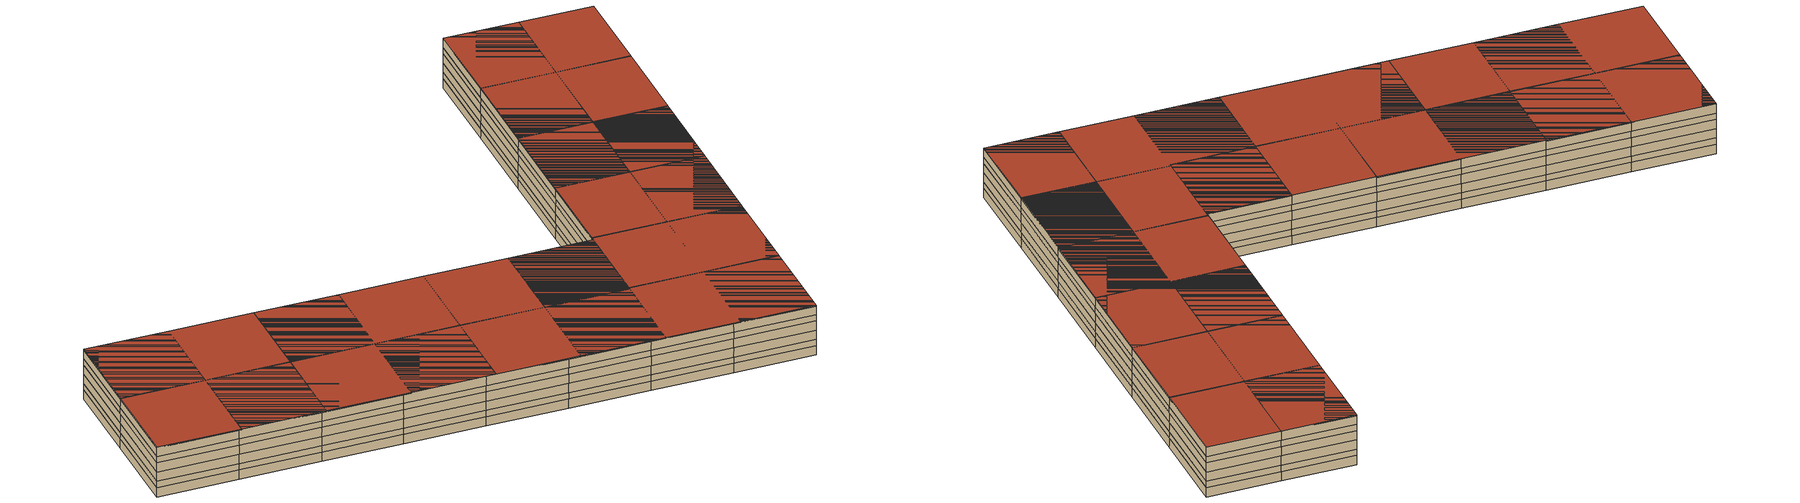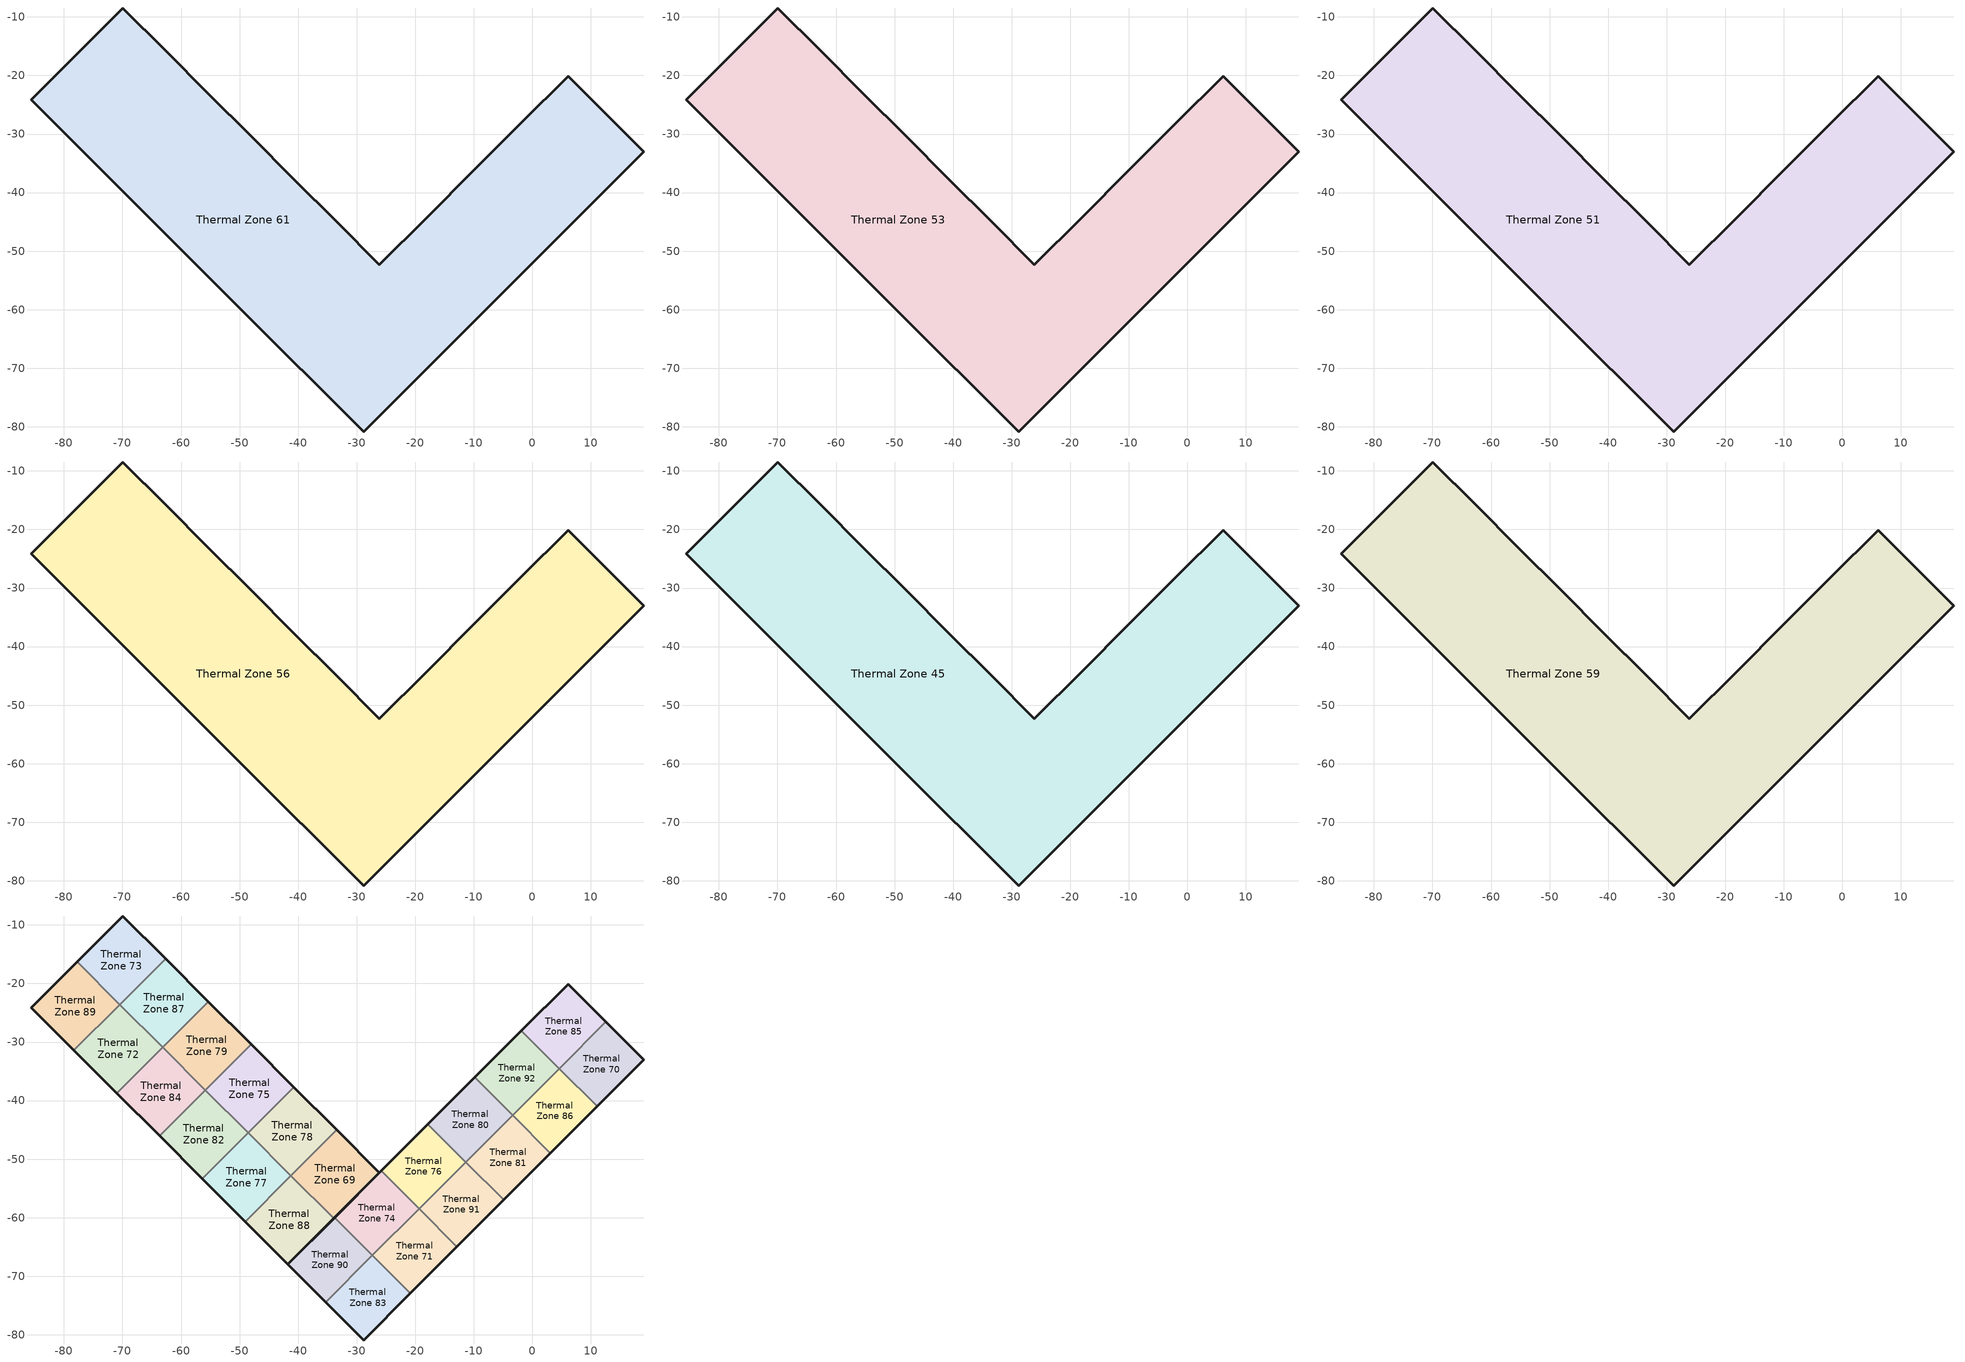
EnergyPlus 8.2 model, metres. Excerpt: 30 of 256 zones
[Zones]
Thermal Zone 61
 floor to Thermal Zone 58 (ASHRAE 90.1-2004 ExtWall Mass ClimateZone 6 Reversed): -85.59,-24.13 -77.77,-16.3 -69.94,-8.48 -62.64,-15.79 -55.33,-23.09 -48.03,-30.4 -40.72,-37.7 -33.42,-45.01 -26.11,-52.31 -18.06,-44.26 -10,-36.21 -1.95,-28.15 6.1,-20.1 12.57,-26.57 19.03,-33.03 11.05,-41.01 3.08,-48.98 -4.9,-56.96 -12.87,-64.94 -20.85,-72.91 -28.83,-80.89 -35.92,-73.79 -43.02,-66.7 -50.11,-59.6 -57.21,-52.51 -64.3,-45.41 -71.4,-38.32 -78.49,-31.22 z19.98
 wall outside (ASHRAE 90.1-2004 ExtWall Mass ClimateZone 6): -77.77,-16.3 -85.59,-24.13 -78.49,-31.22 -71.4,-38.32 -64.3,-45.41 -57.21,-52.51 -50.11,-59.6 -43.02,-66.7 -35.92,-73.79 -28.83,-80.89 -20.85,-72.91 -12.87,-64.94 -4.9,-56.96 3.08,-48.98 11.05,-41.01 19.03,-33.03 12.57,-26.57 6.1,-20.1 -1.95,-28.15 -10,-36.21 -18.06,-44.26 -26.11,-52.31 -33.42,-45.01 -40.72,-37.7 -48.03,-30.4 -55.33,-23.09 -62.64,-15.79 -69.94,-8.48 -77.77,-16.3 z19.98:21.23
Thermal Zone 53
 floor to Thermal Zone 61 (ASHRAE 90.1-2004 ExtWall Mass ClimateZone 6 Reversed): -85.59,-24.13 -77.77,-16.3 -69.94,-8.48 -62.64,-15.79 -55.33,-23.09 -48.03,-30.4 -40.72,-37.7 -33.42,-45.01 -26.11,-52.31 -18.06,-44.26 -10,-36.21 -1.95,-28.15 6.1,-20.1 12.57,-26.57 19.03,-33.03 11.05,-41.01 3.08,-48.98 -4.9,-56.96 -12.87,-64.94 -20.85,-72.91 -28.83,-80.89 -35.92,-73.79 -43.02,-66.7 -50.11,-59.6 -57.21,-52.51 -64.3,-45.41 -71.4,-38.32 -78.49,-31.22 z21.23
 wall outside (ASHRAE 90.1-2004 ExtWall Mass ClimateZone 6): 3.08,-48.98 11.05,-41.01 19.03,-33.03 12.57,-26.57 6.1,-20.1 -1.95,-28.15 -10,-36.21 -18.06,-44.26 -26.11,-52.31 -33.42,-45.01 -40.72,-37.7 -48.03,-30.4 -55.33,-23.09 -62.64,-15.79 -69.94,-8.48 -77.77,-16.3 -85.59,-24.13 -78.49,-31.22 -71.4,-38.32 -64.3,-45.41 -57.21,-52.51 -50.11,-59.6 -43.02,-66.7 -35.92,-73.79 -28.83,-80.89 -20.85,-72.91 -12.87,-64.94 -4.9,-56.96 3.08,-48.98 z21.23:22.06
Thermal Zone 51
 floor to Thermal Zone 53 (ASHRAE 90.1-2004 ExtWall Mass ClimateZone 6 Reversed): -85.59,-24.13 -77.77,-16.3 -69.94,-8.48 -62.64,-15.79 -55.33,-23.09 -48.03,-30.4 -40.72,-37.7 -33.42,-45.01 -26.11,-52.31 -18.06,-44.26 -10,-36.21 -1.95,-28.15 6.1,-20.1 12.57,-26.57 19.03,-33.03 11.05,-41.01 3.08,-48.98 -4.9,-56.96 -12.87,-64.94 -20.85,-72.91 -28.83,-80.89 -35.92,-73.79 -43.02,-66.7 -50.11,-59.6 -57.21,-52.51 -64.3,-45.41 -71.4,-38.32 -78.49,-31.22 z22.06
 wall outside (ASHRAE 90.1-2004 ExtWall Mass ClimateZone 6): -77.77,-16.3 -85.59,-24.13 -78.49,-31.22 -71.4,-38.32 -64.3,-45.41 -57.21,-52.51 -50.11,-59.6 -43.02,-66.7 -35.92,-73.79 -28.83,-80.89 -20.85,-72.91 -12.87,-64.94 -4.9,-56.96 3.08,-48.98 11.05,-41.01 19.03,-33.03 12.57,-26.57 6.1,-20.1 -1.95,-28.15 -10,-36.21 -18.06,-44.26 -26.11,-52.31 -33.42,-45.01 -40.72,-37.7 -48.03,-30.4 -55.33,-23.09 -62.64,-15.79 -69.94,-8.48 -77.77,-16.3 z22.06:23.31
Thermal Zone 56
 floor to Thermal Zone 51 (ASHRAE 90.1-2004 ExtWall Mass ClimateZone 6 Reversed): -85.59,-24.13 -77.77,-16.3 -69.94,-8.48 -62.64,-15.79 -55.33,-23.09 -48.03,-30.4 -40.72,-37.7 -33.42,-45.01 -26.11,-52.31 -18.06,-44.26 -10,-36.21 -1.95,-28.15 6.1,-20.1 12.57,-26.57 19.03,-33.03 11.05,-41.01 3.08,-48.98 -4.9,-56.96 -12.87,-64.94 -20.85,-72.91 -28.83,-80.89 -35.92,-73.79 -43.02,-66.7 -50.11,-59.6 -57.21,-52.51 -64.3,-45.41 -71.4,-38.32 -78.49,-31.22 z23.31
 wall outside (ASHRAE 90.1-2004 ExtWall Mass ClimateZone 6): -77.77,-16.3 -85.59,-24.13 -78.49,-31.22 -71.4,-38.32 -64.3,-45.41 -57.21,-52.51 -50.11,-59.6 -43.02,-66.7 -35.92,-73.79 -28.83,-80.89 -20.85,-72.91 -12.87,-64.94 -4.9,-56.96 3.08,-48.98 11.05,-41.01 19.03,-33.03 12.57,-26.57 6.1,-20.1 -1.95,-28.15 -10,-36.21 -18.06,-44.26 -26.11,-52.31 -33.42,-45.01 -40.72,-37.7 -48.03,-30.4 -55.33,-23.09 -62.64,-15.79 -69.94,-8.48 -77.77,-16.3 z23.31:24.56
Thermal Zone 45
 floor to Thermal Zone 56 (ASHRAE 90.1-2004 ExtWall Mass ClimateZone 6 Reversed): -85.59,-24.13 -77.77,-16.3 -69.94,-8.48 -62.64,-15.79 -55.33,-23.09 -48.03,-30.4 -40.72,-37.7 -33.42,-45.01 -26.11,-52.31 -18.06,-44.26 -10,-36.21 -1.95,-28.15 6.1,-20.1 12.57,-26.57 19.03,-33.03 11.05,-41.01 3.08,-48.98 -4.9,-56.96 -12.87,-64.94 -20.85,-72.91 -28.83,-80.89 -35.92,-73.79 -43.02,-66.7 -50.11,-59.6 -57.21,-52.51 -64.3,-45.41 -71.4,-38.32 -78.49,-31.22 z24.56
 wall outside (ASHRAE 90.1-2004 ExtWall Mass ClimateZone 6): -77.77,-16.3 -85.59,-24.13 -78.49,-31.22 -71.4,-38.32 -64.3,-45.41 -57.21,-52.51 -50.11,-59.6 -43.02,-66.7 -35.92,-73.79 -28.83,-80.89 -20.85,-72.91 -12.87,-64.94 -4.9,-56.96 3.08,-48.98 11.05,-41.01 19.03,-33.03 12.57,-26.57 6.1,-20.1 -1.95,-28.15 -10,-36.21 -18.06,-44.26 -26.11,-52.31 -33.42,-45.01 -40.72,-37.7 -48.03,-30.4 -55.33,-23.09 -62.64,-15.79 -69.94,-8.48 -77.77,-16.3 z24.56:25.39
Thermal Zone 59
 floor to Thermal Zone 45 (ASHRAE 90.1-2004 ExtWall Mass ClimateZone 6 Reversed): -85.59,-24.13 -77.77,-16.3 -69.94,-8.48 -62.64,-15.79 -55.33,-23.09 -48.03,-30.4 -40.72,-37.7 -33.42,-45.01 -26.11,-52.31 -18.06,-44.26 -10,-36.21 -1.95,-28.15 6.1,-20.1 12.57,-26.57 19.03,-33.03 11.05,-41.01 3.08,-48.98 -4.9,-56.96 -12.87,-64.94 -20.85,-72.91 -28.83,-80.89 -35.92,-73.79 -43.02,-66.7 -50.11,-59.6 -57.21,-52.51 -64.3,-45.41 -71.4,-38.32 -78.49,-31.22 z25.39
 wall outside (ASHRAE 90.1-2004 ExtWall Mass ClimateZone 6): -77.77,-16.3 -85.59,-24.13 -78.49,-31.22 -71.4,-38.32 -64.3,-45.41 -57.21,-52.51 -50.11,-59.6 -43.02,-66.7 -35.92,-73.79 -28.83,-80.89 -20.85,-72.91 -12.87,-64.94 -4.9,-56.96 3.08,-48.98 11.05,-41.01 19.03,-33.03 12.57,-26.57 6.1,-20.1 -1.95,-28.15 -10,-36.21 -18.06,-44.26 -26.11,-52.31 -33.42,-45.01 -40.72,-37.7 -48.03,-30.4 -55.33,-23.09 -62.64,-15.79 -69.94,-8.48 -77.77,-16.3 z25.39:26.64
 roof outside (ASHRAE 90.1-2004 ExtWall Mass ClimateZone 6): -78.49,-31.22 -71.4,-38.32 -64.3,-45.41 -57.21,-52.51 -50.11,-59.6 -43.02,-66.7 -35.92,-73.79 -28.83,-80.89 -20.85,-72.91 -12.87,-64.94 -4.9,-56.96 3.08,-48.98 11.05,-41.01 19.03,-33.03 12.57,-26.57 6.1,-20.1 -1.95,-28.15 -10,-36.21 -18.06,-44.26 -26.11,-52.31 -33.42,-45.01 -40.72,-37.7 -48.03,-30.4 -55.33,-23.09 -62.64,-15.79 -69.94,-8.48 -77.77,-16.3 -85.59,-24.13 z26.64
Thermal Zone 69
 floor ground (ASHRAE 90.1-2004 ExtWall Mass ClimateZone 6): -41.24,-52.83 -33.42,-45.01 -26.11,-52.31 -33.93,-60.14 z26.54
 wall outside (ASHRAE 90.1-2004 ExtWall Mass ClimateZone 6): -33.93,-60.14 -26.11,-52.31 -33.42,-45.01 z26.54:26.64
 wall to Thermal Zone 78 (ASHRAE 90.1-2004 ExtWall Mass ClimateZone 6 Reversed): -33.42,-45.01 -41.24,-52.83 z26.54:26.64
 wall to Thermal Zone 88 (ASHRAE 90.1-2004 ExtWall Mass ClimateZone 6 Reversed): -41.24,-52.83 -33.93,-60.14 z26.54:26.64
 roof outside (ASHRAE 90.1-2004 ExtWall Mass ClimateZone 6): -33.93,-60.14 -26.11,-52.31 -33.42,-45.01 -41.24,-52.83 z26.64
Thermal Zone 70
 floor ground (ASHRAE 90.1-2004 ExtWall Mass ClimateZone 6): 4.59,-34.54 12.57,-26.57 19.03,-33.03 11.05,-41.01 z26.54
 wall outside (ASHRAE 90.1-2004 ExtWall Mass ClimateZone 6): 11.05,-41.01 19.03,-33.03 12.57,-26.57 z26.54:26.64
 wall to Thermal Zone 85 (ASHRAE 90.1-2004 ExtWall Mass ClimateZone 6 Reversed): 12.57,-26.57 4.59,-34.54 z26.54:26.64
 wall to Thermal Zone 86 (ASHRAE 90.1-2004 ExtWall Mass ClimateZone 6 Reversed): 4.59,-34.54 11.05,-41.01 z26.54:26.64
 roof outside (ASHRAE 90.1-2004 ExtWall Mass ClimateZone 6): 11.05,-41.01 19.03,-33.03 12.57,-26.57 4.59,-34.54 z26.64
Thermal Zone 71
 floor ground (ASHRAE 90.1-2004 ExtWall Mass ClimateZone 6): -27.31,-66.45 -19.34,-58.47 -12.87,-64.94 -20.85,-72.91 z26.54
 wall outside (ASHRAE 90.1-2004 ExtWall Mass ClimateZone 6): -20.85,-72.91 -12.87,-64.94 z26.54:26.64
 wall to Thermal Zone 74 (ASHRAE 90.1-2004 ExtWall Mass ClimateZone 6 Reversed): -19.34,-58.47 -27.31,-66.45 z26.54:26.64
 wall to Thermal Zone 91 (ASHRAE 90.1-2004 ExtWall Mass ClimateZone 6): -12.87,-64.94 -19.34,-58.47 z26.54:26.64
 wall to Thermal Zone 83 (ASHRAE 90.1-2004 ExtWall Mass ClimateZone 6 Reversed): -27.31,-66.45 -20.85,-72.91 z26.54:26.64
 roof outside (ASHRAE 90.1-2004 ExtWall Mass ClimateZone 6): -20.85,-72.91 -12.87,-64.94 -19.34,-58.47 -27.31,-66.45 z26.64
Thermal Zone 72
 floor ground (ASHRAE 90.1-2004 ExtWall Mass ClimateZone 6): -78.28,-31.43 -70.46,-23.61 -63.15,-30.91 -70.98,-38.74 z26.54
 wall outside (ASHRAE 90.1-2004 ExtWall Mass ClimateZone 6): -78.28,-31.43 -70.98,-38.74 z26.54:26.64
 wall to Thermal Zone 89 (ASHRAE 90.1-2004 ExtWall Mass ClimateZone 6 Reversed): -70.46,-23.61 -78.28,-31.43 z26.54:26.64
 wall to Thermal Zone 87 (ASHRAE 90.1-2004 ExtWall Mass ClimateZone 6): -63.15,-30.91 -70.46,-23.61 z26.54:26.64
 wall to Thermal Zone 84 (ASHRAE 90.1-2004 ExtWall Mass ClimateZone 6): -70.98,-38.74 -63.15,-30.91 z26.54:26.64
 roof outside (ASHRAE 90.1-2004 ExtWall Mass ClimateZone 6): -70.98,-38.74 -63.15,-30.91 -70.46,-23.61 -78.28,-31.43 z26.64
Thermal Zone 73
 floor ground (ASHRAE 90.1-2004 ExtWall Mass ClimateZone 6): -77.77,-16.3 -69.94,-8.48 -62.64,-15.79 -70.46,-23.61 z26.54
 wall outside (ASHRAE 90.1-2004 ExtWall Mass ClimateZone 6): -62.64,-15.79 -69.94,-8.48 -77.77,-16.3 z26.54:26.64
 wall to Thermal Zone 87 (ASHRAE 90.1-2004 ExtWall Mass ClimateZone 6): -70.46,-23.61 -62.64,-15.79 z26.54:26.64
 wall to Thermal Zone 89 (ASHRAE 90.1-2004 ExtWall Mass ClimateZone 6 Reversed): -77.77,-16.3 -70.46,-23.61 z26.54:26.64
 roof outside (ASHRAE 90.1-2004 ExtWall Mass ClimateZone 6): -70.46,-23.61 -62.64,-15.79 -69.94,-8.48 -77.77,-16.3 z26.64
Thermal Zone 74
 floor ground (ASHRAE 90.1-2004 ExtWall Mass ClimateZone 6): -33.78,-59.98 -25.8,-52.01 -19.34,-58.47 -27.31,-66.45 z26.54
 wall outside (ASHRAE 90.1-2004 ExtWall Mass ClimateZone 6): -25.8,-52.01 -33.78,-59.98 z26.54:26.64
 wall to Thermal Zone 76 (ASHRAE 90.1-2004 ExtWall Mass ClimateZone 6): -19.34,-58.47 -25.8,-52.01 z26.54:26.64
 wall to Thermal Zone 90 (ASHRAE 90.1-2004 ExtWall Mass ClimateZone 6 Reversed): -33.78,-59.98 -27.31,-66.45 z26.54:26.64
 roof outside (ASHRAE 90.1-2004 ExtWall Mass ClimateZone 6): -27.31,-66.45 -19.34,-58.47 -25.8,-52.01 -33.78,-59.98 z26.64
Thermal Zone 75
 floor ground (ASHRAE 90.1-2004 ExtWall Mass ClimateZone 6): -55.85,-38.22 -48.03,-30.4 -40.72,-37.7 -48.54,-45.53 z26.54
 wall outside (ASHRAE 90.1-2004 ExtWall Mass ClimateZone 6): -40.72,-37.7 -48.03,-30.4 z26.54:26.64
 wall to Thermal Zone 79 (ASHRAE 90.1-2004 ExtWall Mass ClimateZone 6 Reversed): -48.03,-30.4 -55.85,-38.22 z26.54:26.64
 wall to Thermal Zone 78 (ASHRAE 90.1-2004 ExtWall Mass ClimateZone 6): -48.54,-45.53 -40.72,-37.7 z26.54:26.64
 wall to Thermal Zone 82 (ASHRAE 90.1-2004 ExtWall Mass ClimateZone 6 Reversed): -55.85,-38.22 -48.54,-45.53 z26.54:26.64
 roof outside (ASHRAE 90.1-2004 ExtWall Mass ClimateZone 6): -48.54,-45.53 -40.72,-37.7 -48.03,-30.4 -55.85,-38.22 z26.64
Thermal Zone 76
 floor ground (ASHRAE 90.1-2004 ExtWall Mass ClimateZone 6): -25.8,-52.01 -17.83,-44.03 -11.36,-50.5 -19.34,-58.47 z26.54
 wall outside (ASHRAE 90.1-2004 ExtWall Mass ClimateZone 6): -17.83,-44.03 -25.8,-52.01 z26.54:26.64
 wall to Thermal Zone 80 (ASHRAE 90.1-2004 ExtWall Mass ClimateZone 6): -11.36,-50.5 -17.83,-44.03 z26.54:26.64
 wall to Thermal Zone 91 (ASHRAE 90.1-2004 ExtWall Mass ClimateZone 6): -19.34,-58.47 -11.36,-50.5 z26.54:26.64
 roof outside (ASHRAE 90.1-2004 ExtWall Mass ClimateZone 6): -19.34,-58.47 -11.36,-50.5 -17.83,-44.03 -25.8,-52.01 z26.64
Thermal Zone 77
 floor ground (ASHRAE 90.1-2004 ExtWall Mass ClimateZone 6): -56.37,-53.35 -48.54,-45.53 -41.24,-52.83 -49.06,-60.65 z26.54
 wall outside (ASHRAE 90.1-2004 ExtWall Mass ClimateZone 6): -56.37,-53.35 -49.06,-60.65 z26.54:26.64
 wall to Thermal Zone 82 (ASHRAE 90.1-2004 ExtWall Mass ClimateZone 6 Reversed): -48.54,-45.53 -56.37,-53.35 z26.54:26.64
 wall to Thermal Zone 78 (ASHRAE 90.1-2004 ExtWall Mass ClimateZone 6): -41.24,-52.83 -48.54,-45.53 z26.54:26.64
 wall to Thermal Zone 88 (ASHRAE 90.1-2004 ExtWall Mass ClimateZone 6): -49.06,-60.65 -41.24,-52.83 z26.54:26.64
 roof outside (ASHRAE 90.1-2004 ExtWall Mass ClimateZone 6): -49.06,-60.65 -41.24,-52.83 -48.54,-45.53 -56.37,-53.35 z26.64
Thermal Zone 78
 floor ground (ASHRAE 90.1-2004 ExtWall Mass ClimateZone 6): -48.54,-45.53 -40.72,-37.7 -33.42,-45.01 -41.24,-52.83 z26.54
 wall outside (ASHRAE 90.1-2004 ExtWall Mass ClimateZone 6): -33.42,-45.01 -40.72,-37.7 z26.54:26.64
 roof outside (ASHRAE 90.1-2004 ExtWall Mass ClimateZone 6): -41.24,-52.83 -33.42,-45.01 -40.72,-37.7 -48.54,-45.53 z26.64
Thermal Zone 79
 floor ground (ASHRAE 90.1-2004 ExtWall Mass ClimateZone 6): -63.15,-30.91 -55.33,-23.09 -48.03,-30.4 -55.85,-38.22 z26.54
 wall outside (ASHRAE 90.1-2004 ExtWall Mass ClimateZone 6): -48.03,-30.4 -55.33,-23.09 z26.54:26.64
 wall to Thermal Zone 87 (ASHRAE 90.1-2004 ExtWall Mass ClimateZone 6 Reversed): -55.33,-23.09 -63.15,-30.91 z26.54:26.64
 wall to Thermal Zone 84 (ASHRAE 90.1-2004 ExtWall Mass ClimateZone 6 Reversed): -63.15,-30.91 -55.85,-38.22 z26.54:26.64
 roof outside (ASHRAE 90.1-2004 ExtWall Mass ClimateZone 6): -55.85,-38.22 -48.03,-30.4 -55.33,-23.09 -63.15,-30.91 z26.64
Thermal Zone 80
 floor ground (ASHRAE 90.1-2004 ExtWall Mass ClimateZone 6): -17.83,-44.03 -9.85,-36.05 -3.39,-42.52 -11.36,-50.5 z26.54
 wall outside (ASHRAE 90.1-2004 ExtWall Mass ClimateZone 6): -9.85,-36.05 -17.83,-44.03 z26.54:26.64
 wall to Thermal Zone 92 (ASHRAE 90.1-2004 ExtWall Mass ClimateZone 6): -3.39,-42.52 -9.85,-36.05 z26.54:26.64
 wall to Thermal Zone 81 (ASHRAE 90.1-2004 ExtWall Mass ClimateZone 6): -11.36,-50.5 -3.39,-42.52 z26.54:26.64
 roof outside (ASHRAE 90.1-2004 ExtWall Mass ClimateZone 6): -11.36,-50.5 -3.39,-42.52 -9.85,-36.05 -17.83,-44.03 z26.64
Thermal Zone 81
 floor ground (ASHRAE 90.1-2004 ExtWall Mass ClimateZone 6): -11.36,-50.5 -3.39,-42.52 3.08,-48.98 -4.9,-56.96 z26.54
 wall outside (ASHRAE 90.1-2004 ExtWall Mass ClimateZone 6): -4.9,-56.96 3.08,-48.98 z26.54:26.64
 wall to Thermal Zone 86 (ASHRAE 90.1-2004 ExtWall Mass ClimateZone 6): 3.08,-48.98 -3.39,-42.52 z26.54:26.64
 wall to Thermal Zone 91 (ASHRAE 90.1-2004 ExtWall Mass ClimateZone 6 Reversed): -11.36,-50.5 -4.9,-56.96 z26.54:26.64
 roof outside (ASHRAE 90.1-2004 ExtWall Mass ClimateZone 6): -4.9,-56.96 3.08,-48.98 -3.39,-42.52 -11.36,-50.5 z26.64
Thermal Zone 82
 floor ground (ASHRAE 90.1-2004 ExtWall Mass ClimateZone 6): -63.67,-46.04 -55.85,-38.22 -48.54,-45.53 -56.37,-53.35 z26.54
 wall outside (ASHRAE 90.1-2004 ExtWall Mass ClimateZone 6): -63.67,-46.04 -56.37,-53.35 z26.54:26.64
 wall to Thermal Zone 84 (ASHRAE 90.1-2004 ExtWall Mass ClimateZone 6 Reversed): -55.85,-38.22 -63.67,-46.04 z26.54:26.64
 roof outside (ASHRAE 90.1-2004 ExtWall Mass ClimateZone 6): -56.37,-53.35 -48.54,-45.53 -55.85,-38.22 -63.67,-46.04 z26.64
Thermal Zone 83
 floor ground (ASHRAE 90.1-2004 ExtWall Mass ClimateZone 6): -35.29,-74.42 -27.31,-66.45 -20.85,-72.91 -28.83,-80.89 z26.54
 wall outside (ASHRAE 90.1-2004 ExtWall Mass ClimateZone 6): -35.29,-74.42 -28.83,-80.89 -20.85,-72.91 z26.54:26.64
 wall to Thermal Zone 90 (ASHRAE 90.1-2004 ExtWall Mass ClimateZone 6 Reversed): -27.31,-66.45 -35.29,-74.42 z26.54:26.64
 roof outside (ASHRAE 90.1-2004 ExtWall Mass ClimateZone 6): -28.83,-80.89 -20.85,-72.91 -27.31,-66.45 -35.29,-74.42 z26.64
Thermal Zone 84
 floor ground (ASHRAE 90.1-2004 ExtWall Mass ClimateZone 6): -70.98,-38.74 -63.15,-30.91 -55.85,-38.22 -63.67,-46.04 z26.54
 wall outside (ASHRAE 90.1-2004 ExtWall Mass ClimateZone 6): -70.98,-38.74 -63.67,-46.04 z26.54:26.64
 roof outside (ASHRAE 90.1-2004 ExtWall Mass ClimateZone 6): -63.67,-46.04 -55.85,-38.22 -63.15,-30.91 -70.98,-38.74 z26.64
Thermal Zone 85
 floor ground (ASHRAE 90.1-2004 ExtWall Mass ClimateZone 6): -1.87,-28.08 6.1,-20.1 12.57,-26.57 4.59,-34.54 z26.54
 wall outside (ASHRAE 90.1-2004 ExtWall Mass ClimateZone 6): 12.57,-26.57 6.1,-20.1 -1.87,-28.08 z26.54:26.64
 wall to Thermal Zone 92 (ASHRAE 90.1-2004 ExtWall Mass ClimateZone 6 Reversed): -1.87,-28.08 4.59,-34.54 z26.54:26.64
 roof outside (ASHRAE 90.1-2004 ExtWall Mass ClimateZone 6): 4.59,-34.54 12.57,-26.57 6.1,-20.1 -1.87,-28.08 z26.64
Thermal Zone 86
 floor ground (ASHRAE 90.1-2004 ExtWall Mass ClimateZone 6): -3.39,-42.52 4.59,-34.54 11.05,-41.01 3.08,-48.98 z26.54
 wall outside (ASHRAE 90.1-2004 ExtWall Mass ClimateZone 6): 3.08,-48.98 11.05,-41.01 z26.54:26.64
 wall to Thermal Zone 92 (ASHRAE 90.1-2004 ExtWall Mass ClimateZone 6 Reversed): 4.59,-34.54 -3.39,-42.52 z26.54:26.64
 roof outside (ASHRAE 90.1-2004 ExtWall Mass ClimateZone 6): 3.08,-48.98 11.05,-41.01 4.59,-34.54 -3.39,-42.52 z26.64
Thermal Zone 87
 floor ground (ASHRAE 90.1-2004 ExtWall Mass ClimateZone 6): -70.46,-23.61 -62.64,-15.79 -55.33,-23.09 -63.15,-30.91 z26.54
 wall outside (ASHRAE 90.1-2004 ExtWall Mass ClimateZone 6): -55.33,-23.09 -62.64,-15.79 z26.54:26.64
 roof outside (ASHRAE 90.1-2004 ExtWall Mass ClimateZone 6): -63.15,-30.91 -55.33,-23.09 -62.64,-15.79 -70.46,-23.61 z26.64
Thermal Zone 88
 floor ground (ASHRAE 90.1-2004 ExtWall Mass ClimateZone 6): -49.06,-60.65 -41.24,-52.83 -33.93,-60.14 -41.76,-67.96 z26.54
 wall outside (ASHRAE 90.1-2004 ExtWall Mass ClimateZone 6): -49.06,-60.65 -41.76,-67.96 -33.93,-60.14 z26.54:26.64
 roof outside (ASHRAE 90.1-2004 ExtWall Mass ClimateZone 6): -41.76,-67.96 -33.93,-60.14 -41.24,-52.83 -49.06,-60.65 z26.64
Thermal Zone 89
 floor ground (ASHRAE 90.1-2004 ExtWall Mass ClimateZone 6): -85.59,-24.13 -77.77,-16.3 -70.46,-23.61 -78.28,-31.43 z26.54
 wall outside (ASHRAE 90.1-2004 ExtWall Mass ClimateZone 6): -77.77,-16.3 -85.59,-24.13 -78.28,-31.43 z26.54:26.64
 roof outside (ASHRAE 90.1-2004 ExtWall Mass ClimateZone 6): -78.28,-31.43 -70.46,-23.61 -77.77,-16.3 -85.59,-24.13 z26.64
Thermal Zone 90
 floor ground (ASHRAE 90.1-2004 ExtWall Mass ClimateZone 6): -41.76,-67.96 -33.78,-59.98 -27.31,-66.45 -35.29,-74.42 z26.54
 wall outside (ASHRAE 90.1-2004 ExtWall Mass ClimateZone 6): -33.78,-59.98 -41.76,-67.96 -35.29,-74.42 z26.54:26.64
 roof outside (ASHRAE 90.1-2004 ExtWall Mass ClimateZone 6): -35.29,-74.42 -27.31,-66.45 -33.78,-59.98 -41.76,-67.96 z26.64
Thermal Zone 91
 floor ground (ASHRAE 90.1-2004 ExtWall Mass ClimateZone 6): -19.34,-58.47 -11.36,-50.5 -4.9,-56.96 -12.87,-64.94 z26.54
 wall outside (ASHRAE 90.1-2004 ExtWall Mass ClimateZone 6): -12.87,-64.94 -4.9,-56.96 z26.54:26.64
 roof outside (ASHRAE 90.1-2004 ExtWall Mass ClimateZone 6): -12.87,-64.94 -4.9,-56.96 -11.36,-50.5 -19.34,-58.47 z26.64
Thermal Zone 92
 floor ground (ASHRAE 90.1-2004 ExtWall Mass ClimateZone 6): -9.85,-36.05 -1.87,-28.08 4.59,-34.54 -3.39,-42.52 z26.54
 wall outside (ASHRAE 90.1-2004 ExtWall Mass ClimateZone 6): -1.87,-28.08 -9.85,-36.05 z26.54:26.64
 roof outside (ASHRAE 90.1-2004 ExtWall Mass ClimateZone 6): -3.39,-42.52 4.59,-34.54 -1.87,-28.08 -9.85,-36.05 z26.64
[Building]
Building 1: North Axis {deg}=0; Solar Distribution=FullExteriorWithReflections
[Material] Thermal Absorptance=0.9
Name | Roughness | Thickness {m} | Conductivity {W/m-K} | Density {kg/m3} | Specific Heat {J/kg-K} | Solar Absorptance | Visible Absorptance
1/2IN Gypsum | Smooth | 0.0127 | 0.16 | 784.9 | 830 | 0.4 | 0.4
1IN Stucco | Smooth | 0.0253 | 0.6918 | 1858 | 837 | 0.92 | 0.92
8IN CONCRETE HW RefBldg | Rough | 0.2032 | 1.311 | 2240 | 836.8 | 0.7 | 0.7
Mass NonRes Wall Insulation-1.69 | MediumRough | 0.0623673 | 0.049 | 265 | 836.8 | 0.7 | 0.7
[Construction]
ASHRAE 90.1-2004 ExtWall Mass ClimateZone 6: 1IN Stucco, 8IN CONCRETE HW RefBldg, Mass NonRes Wall Insulation-1.69, 1/2IN Gypsum
ASHRAE 90.1-2004 ExtWall Mass ClimateZone 6 Reversed: 1/2IN Gypsum, Mass NonRes Wall Insulation-1.69, 8IN CONCRETE HW RefBldg, 1IN Stucco
[Zone]
Thermal Zone 45; Thermal Zone 51; Thermal Zone 53; Thermal Zone 56; Thermal Zone 59; Thermal Zone 61; Thermal Zone 69; Thermal Zone 70; Thermal Zone 71; Thermal Zone 72; Thermal Zone 73; Thermal Zone 74; Thermal Zone 75; Thermal Zone 76; Thermal Zone 77; Thermal Zone 78; Thermal Zone 79; Thermal Zone 80; Thermal Zone 81; Thermal Zone 82; Thermal Zone 83; Thermal Zone 84; Thermal Zone 85; Thermal Zone 86; Thermal Zone 87; Thermal Zone 88; Thermal Zone 89; Thermal Zone 90; Thermal Zone 91; Thermal Zone 92
